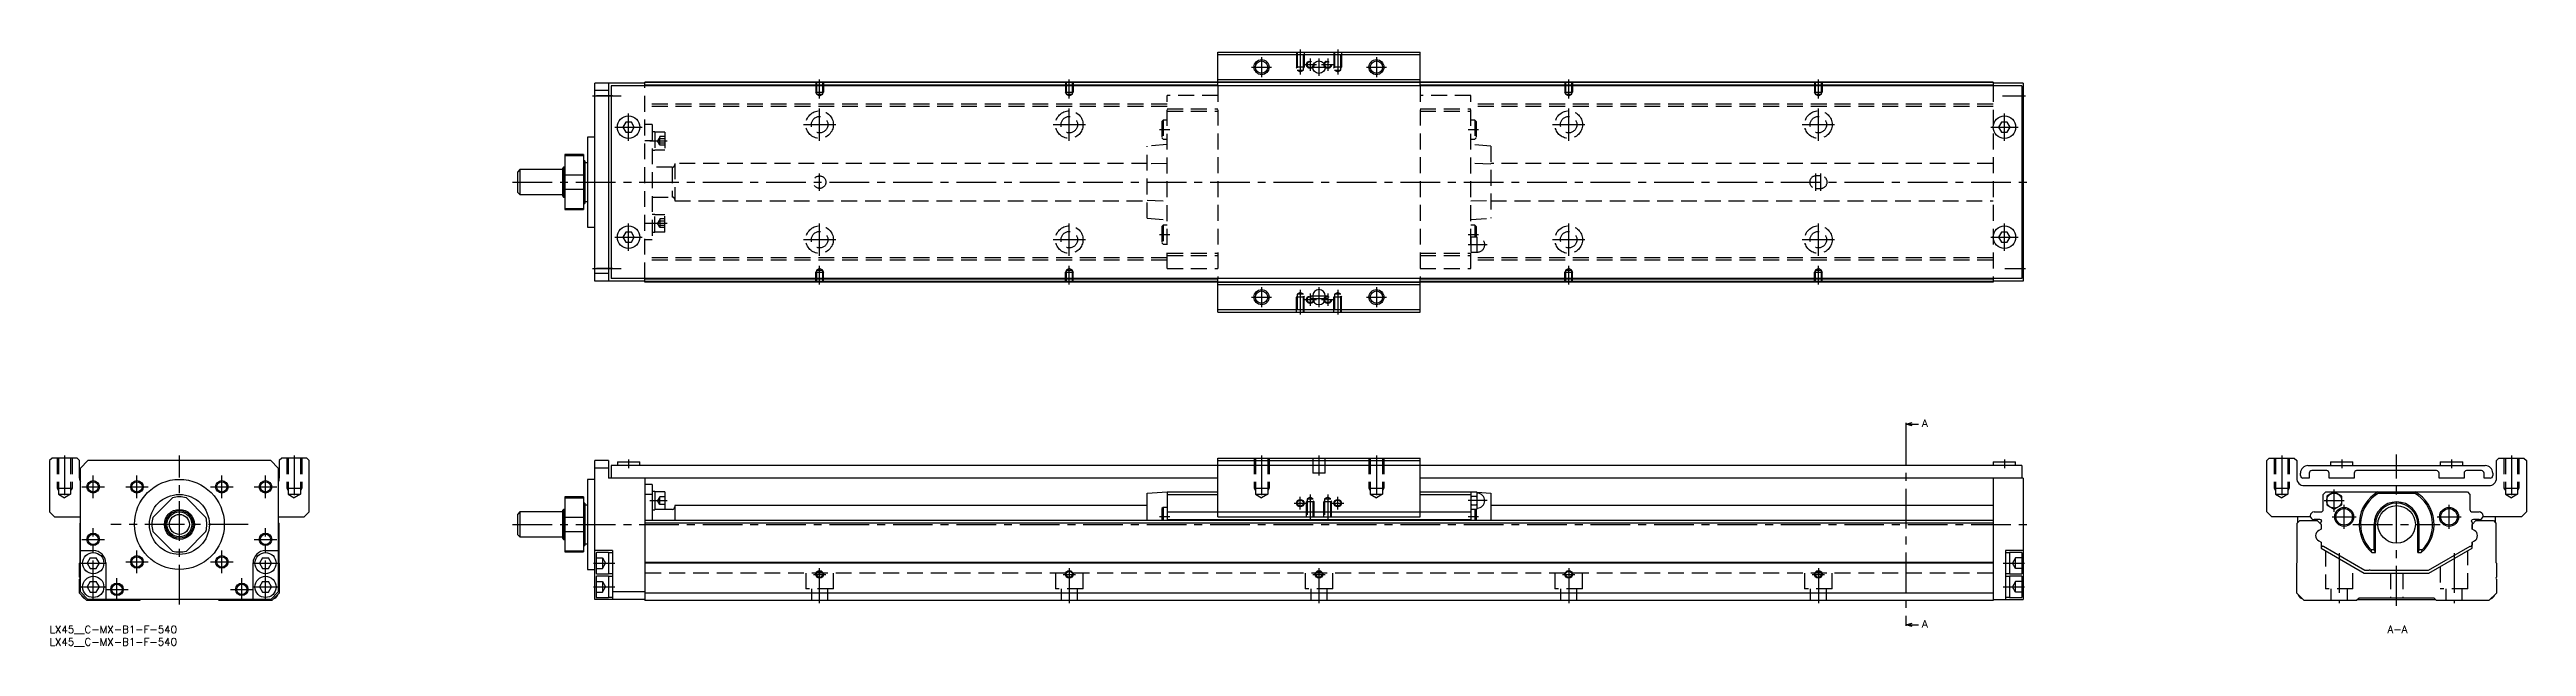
# Model space of a CAD drawing. Extents: x 0 to 992, y -8 to 230.
import ezdxf

# ---------------------------------------------------------------- set-up
doc = ezdxf.new("R2010")
doc.units = 0
doc.header["$LTSCALE"] = 0.5
doc.linetypes.add('CENTER', pattern=[50.8, 31.75, -6.35, 6.35, -6.35])
doc.linetypes.add('DASHED', pattern=[19.05, 12.7, -6.35])
for name, color, linetype in [('MSM_CENTER', 1, 'CENTER'), ('MSM_CONTINUOUS', 7, 'CONTINUOUS'), ('MSM_DASHED', 4, 'DASHED'), ('MSM_NARROW', 5, 'CONTINUOUS'), ('MSM_PART_NUMBER', 7, 'CONTINUOUS')]:
    doc.layers.add(name, color=color, linetype=linetype)
doc.styles.get("Standard").update_dxf_attribs({"font": 'txt.shx', "height": 3, "bigfont": 'bigfont.shx'})

# ---------------------------------------------------------------- blocks, each defined once
blk = doc.blocks.new('*U2')
at = {"layer": 'MSM_PART_NUMBER'}
blk.add_text('LX45__C-MX-B1-F-540', height=3, dxfattribs=at).set_placement((0, -3))
blk = doc.blocks.new('*U3')
at = {"layer": 'MSM_PART_NUMBER'}
blk.add_text('LX45__C-MX-B1-F-540', height=3, dxfattribs=at).set_placement((0, -8))

msp = doc.modelspace()

# ---------------------------------------------------------------- linework, layer by layer
at = {"layer": 'MSM_CENTER'}
for p, q in [((500.9, 230.38), (500.9, 220.47)), ((515.9, 230.38), (515.9, 220.47)), ((308.4, 210.87), (308.4, 218.38)), ((408.4, 210.87), (408.4, 218.38)), ((481.4, 223.38), (489.4, 223.38)), ((485.4, 227.38), (485.4, 219.38)), ((502.4, 224.38), (507.4, 224.38)), ((504.9, 226.88), (504.9, 221.88)), ((504.9, 223.38), (511.9, 223.38)), ((508.4, 226.88), (508.4, 219.88)), ((509.4, 224.38), (514.4, 224.38)), ((511.9, 226.88), (511.9, 221.88)), ((527.4, 223.38), (535.4, 223.38)), ((531.4, 227.38), (531.4, 219.38)), ((608.4, 210.87), (608.4, 218.38)), ((708.4, 210.87), (708.4, 218.38)), ((217.4, 211.88), (228.9, 211.88)), ((782.07, 211.88), (791.4, 211.88)), ((226.4, 199.38), (237.4, 199.38)), ((231.9, 193.88), (231.9, 204.88)), ((301.9, 200.38), (314.9, 200.38)), ((308.4, 193.88), (308.4, 206.88)), ((401.9, 200.38), (414.9, 200.38)), ((408.4, 193.88), (408.4, 206.88)), ((601.9, 200.38), (614.9, 200.38)), ((608.4, 193.88), (608.4, 206.88)), ((701.9, 200.38), (714.9, 200.38)), ((708.4, 193.88), (708.4, 206.88)), ((777.4, 199.38), (788.4, 199.38)), ((782.9, 193.88), (782.9, 204.88)), ((240.4, 193.83), (247.4, 193.83)), ((444.5, 198.38), (448.6, 198.38)), ((568.2, 198.38), (572.3, 198.38)), ((308.4, 173.88), (308.4, 180.88)), ((707.4, 173.88), (707.4, 180.88)), ((709.4, 173.88), (709.4, 180.88)), ((185.4, 177.38), (792.4, 177.38)), ((231.9, 149.88), (231.9, 160.88)), ((240.4, 160.92), (247.4, 160.92)), ((308.4, 147.88), (308.4, 160.88)), ((408.4, 147.88), (408.4, 160.88)), ((608.4, 147.88), (608.4, 160.88)), ((708.4, 147.88), (708.4, 160.88)), ((782.9, 149.88), (782.9, 160.88)), ((226.4, 155.38), (237.4, 155.38)), ((301.9, 154.38), (314.9, 154.38)), ((401.9, 154.38), (414.9, 154.38)), ((444.5, 156.38), (448.6, 156.38)), ((568.2, 156.38), (572.3, 156.38)), ((568.2, 152.38), (575.8, 152.38)), ((601.9, 154.38), (614.9, 154.38)), ((701.9, 154.38), (714.9, 154.38)), ((777.4, 155.38), (788.4, 155.38)), ((217.4, 142.88), (228.9, 142.88)), ((308.4, 136.38), (308.4, 143.89)), ((408.4, 136.38), (408.4, 143.89)), ((608.4, 136.38), (608.4, 143.89)), ((708.4, 136.38), (708.4, 143.89)), ((783.07, 142.88), (791.4, 142.88)), ((481.4, 131.38), (489.4, 131.38)), ((485.4, 135.38), (485.4, 127.38)), ((500.9, 134.29), (500.9, 124.38)), ((502.4, 130.38), (507.4, 130.38)), ((504.9, 132.88), (504.9, 127.88)), ((504.9, 131.88), (511.9, 131.88)), ((504.9, 130.88), (511.9, 130.88)), ((508.4, 135.38), (508.4, 127.38)), ((509.4, 130.38), (514.4, 130.38)), ((511.9, 132.88), (511.9, 127.88)), ((515.9, 134.29), (515.9, 124.38)), ((527.4, 131.38), (535.4, 131.38)), ((531.4, 135.38), (531.4, 127.38)), ((743.44, 80.12), (743.44, 0.88)), ((6, 68), (6, 50.25)), ((17.5, 51), (17.5, 60)), ((35, 51), (35, 60)), ((52, 8.5), (52, 68)), ((69, 51), (69, 60)), ((86.5, 51), (86.5, 60)), ((98, 68), (98, 50.25)), ((231.9, 66.5), (231.9, 63)), ((485.4, 68), (485.4, 50.18)), ((508.4, 68), (508.4, 60)), ((531.4, 68), (531.4, 50.18)), ((782.9, 66.5), (782.9, 63)), ((893.97, 68), (893.97, 50.18)), ((917.97, 66.5), (917.97, 63)), ((939.97, 8), (939.97, 68.5)), ((961.97, 66.5), (961.97, 63)), ((985.97, 68), (985.97, 50.18)), ((13, 55.5), (22, 55.5)), ((30.5, 55.5), (39.5, 55.5)), ((64.5, 55.5), (73.5, 55.5)), ((82, 55.5), (91, 55.5)), ((240.4, 50), (247.4, 50)), ((500.9, 46.5), (500.9, 51.5)), ((504.9, 52.41), (504.9, 42.5)), ((511.9, 52.41), (511.9, 42.5)), ((515.9, 46.5), (515.9, 51.5)), ((575.8, 50), (568.2, 50)), ((910.97, 50), (918.97, 50)), ((914.97, 45.54), (914.97, 54.46)), ((79.5, 40.5), (24.5, 40.5)), ((185.4, 40.5), (792.4, 40.5)), ((448.6, 43.5), (444.5, 43.5)), ((498.4, 49), (503.4, 49)), ((513.4, 49), (518.4, 49)), ((572.3, 43.5), (568.2, 43.5)), ((914.17, 43.5), (923.77, 43.5)), ((918.97, 38.7), (918.97, 48.3)), ((922.47, 40.5), (957.47, 40.5)), ((956.17, 43.5), (965.77, 43.5)), ((960.97, 38.7), (960.97, 48.3)), ((13, 34.5), (22, 34.5)), ((17.5, 10.25), (17.5, 39)), ((35, 21), (35, 30)), ((69, 21), (69, 30)), ((82, 34.5), (91, 34.5)), ((86.5, 10.25), (86.5, 39)), ((12.25, 25), (22.75, 25)), ((30.5, 25.5), (39.5, 25.5)), ((64.5, 25.5), (73.5, 25.5)), ((81.25, 25), (91.75, 25)), ((217.9, 25), (226.4, 25)), ((305.9, 20.5), (310.9, 20.5)), ((308.4, 9), (308.4, 23)), ((405.9, 20.5), (410.9, 20.5)), ((408.4, 23), (408.4, 9)), ((505.9, 20.5), (510.9, 20.5)), ((508.4, 23), (508.4, 9)), ((605.9, 20.5), (610.9, 20.5)), ((608.4, 23), (608.4, 9)), ((705.9, 20.5), (710.9, 20.5)), ((708.4, 23), (708.4, 9)), ((782.4, 25), (790.9, 25)), ((916.97, 28.97), (916.97, 9)), ((962.97, 28.97), (962.97, 9)), ((12.25, 15.5), (22.75, 15.5)), ((22.5, 14.5), (31.5, 14.5)), ((27, 10), (27, 19)), ((72.5, 14.5), (81.5, 14.5)), ((77, 10), (77, 19)), ((81.25, 15.5), (91.75, 15.5)), ((217.9, 15.5), (226.4, 15.5)), ((782.4, 15.5), (790.9, 15.5))]:
    msp.add_line(p, q, dxfattribs=at)
at = {"layer": 'MSM_CONTINUOUS'}
for p, q in [((467.9, 215.88), (467.9, 229.38)), ((467.9, 229.38), (548.9, 229.38)), ((467.9, 228.38), (548.9, 228.38)), ((548.9, 215.88), (548.9, 229.38)), ((467.9, 218.38), (548.9, 218.38)), ((238.4, 216.98), (218.4, 216.98)), ((218.4, 137.78), (218.4, 216.98)), ((223.9, 213.98), (218.4, 213.98)), ((223.9, 216.98), (223.9, 137.78)), ((789.9, 215.88), (224.9, 215.88)), ((224.9, 215.88), (224.9, 138.88)), ((778.4, 217.38), (238.4, 217.38)), ((238.4, 215.88), (238.4, 217.38)), ((467.9, 217.18), (238.4, 217.18)), ((467.9, 216.18), (238.4, 216.18)), ((467.9, 217.38), (548.9, 217.38)), ((778.4, 217.18), (548.9, 217.18)), ((778.4, 216.18), (548.9, 216.18)), ((778.4, 217.38), (778.4, 215.88)), ((790.4, 216.98), (778.4, 216.98)), ((789.9, 215.88), (789.9, 138.88)), ((790.4, 216.98), (790.4, 137.78)), ((230.74, 201.38), (229.59, 199.38)), ((229.59, 199.38), (230.74, 197.38)), ((233.05, 201.38), (230.74, 201.38)), ((234.2, 199.38), (233.05, 201.38)), ((233.05, 197.38), (234.2, 199.38)), ((781.74, 201.38), (780.59, 199.38)), ((780.59, 199.38), (781.74, 197.38)), ((784.05, 201.38), (781.74, 201.38)), ((785.2, 199.38), (784.05, 201.38)), ((784.05, 197.38), (785.2, 199.38)), ((215.4, 195.38), (215.4, 159.38)), ((218.4, 195.38), (215.4, 195.38)), ((230.74, 197.38), (233.05, 197.38)), ((781.74, 197.38), (784.05, 197.38)), ((188.4, 182.38), (187.4, 181.38)), ((187.4, 181.38), (187.4, 173.38)), ((188.4, 182.38), (188.4, 172.38)), ((205.4, 182.38), (188.4, 182.38)), ((205.9, 183.38), (205.4, 182.88)), ((205.4, 182.88), (205.4, 171.88)), ((205.9, 183.38), (205.9, 171.38)), ((206.4, 183.38), (205.9, 183.38)), ((213.9, 188.38), (206.4, 188.38)), ((206.4, 188.38), (206.4, 166.38)), ((206.4, 188.01), (213.9, 188.01)), ((213.9, 180.17), (206.4, 180.17)), ((213.9, 188.38), (213.9, 166.38)), ((214.4, 185.88), (213.9, 185.88)), ((214.4, 185.88), (214.4, 168.88)), ((215.4, 185.13), (214.4, 185.13)), ((187.4, 173.38), (188.4, 172.38)), ((188.4, 172.38), (205.4, 172.38)), ((205.4, 171.88), (205.9, 171.38)), ((205.9, 171.38), (206.4, 171.38)), ((206.4, 174.58), (213.9, 174.58)), ((213.9, 168.88), (214.4, 168.88)), ((214.4, 169.63), (215.4, 169.63)), ((213.9, 166.74), (206.4, 166.74)), ((206.4, 166.38), (213.9, 166.38)), ((215.4, 159.38), (218.4, 159.38)), ((230.74, 157.38), (229.59, 155.38)), ((229.59, 155.38), (230.74, 153.38)), ((233.05, 157.38), (230.74, 157.38)), ((230.74, 153.38), (233.05, 153.38)), ((234.2, 155.38), (233.05, 157.38)), ((233.05, 153.38), (234.2, 155.38)), ((781.74, 157.38), (780.59, 155.38)), ((780.59, 155.38), (781.74, 153.38)), ((784.05, 157.38), (781.74, 157.38)), ((781.74, 153.38), (784.05, 153.38)), ((785.2, 155.38), (784.05, 157.38)), ((784.05, 153.38), (785.2, 155.38)), ((223.9, 140.78), (218.4, 140.78)), ((238.4, 137.78), (218.4, 137.78)), ((789.9, 138.88), (224.9, 138.88)), ((238.4, 137.38), (238.4, 138.88)), ((467.9, 138.58), (238.4, 138.58)), ((467.9, 137.58), (238.4, 137.58)), ((778.4, 137.38), (238.4, 137.38)), ((467.9, 125.38), (467.9, 138.88)), ((467.9, 137.38), (548.9, 137.38)), ((467.9, 136.38), (548.9, 136.38)), ((505.9, 131.88), (505.9, 130.88)), ((510.9, 130.88), (510.9, 131.88)), ((548.9, 125.38), (548.9, 138.88)), ((778.4, 138.58), (548.9, 138.58)), ((778.4, 137.58), (548.9, 137.58)), ((778.4, 138.88), (778.4, 137.38)), ((790.4, 137.78), (778.4, 137.78)), ((467.9, 126.38), (548.9, 126.38)), ((467.9, 125.38), (548.9, 125.38)), ((743.44, 80.62), (745.94, 81.29)), ((743.44, 81.12), (743.44, 80.12)), ((743.44, 80.62), (748.44, 80.62)), ((745.94, 79.95), (743.44, 80.62)), ((1, 67), (0, 66)), ((0, 66), (0, 45.5)), ((11, 67), (1, 67)), ((12, 66), (11, 67)), ((12, 59), (12, 66)), ((15.4, 66), (12.4, 63)), ((12.4, 13.5), (12.4, 63)), ((88.6, 66), (15.4, 66)), ((91.6, 63), (88.6, 66)), ((91.6, 63), (91.6, 13.5)), ((93, 67), (92, 66)), ((92, 66), (92, 59)), ((103, 67), (93, 67)), ((104, 66), (103, 67)), ((104, 45.5), (104, 66)), ((223.9, 66), (218.4, 66)), ((218.4, 10.5), (218.4, 66)), ((223.9, 63), (218.4, 63)), ((223.9, 66), (223.9, 59)), ((224.9, 64), (224.9, 59)), ((789.9, 64), (224.9, 64)), ((227.4, 65.5), (227.4, 64)), ((227.4, 65.5), (236.4, 65.5)), ((236.4, 64), (236.4, 65.5)), ((467.9, 67), (548.9, 67)), ((467.9, 43.5), (467.9, 67)), ((467.9, 66), (548.9, 66)), ((548.9, 43.5), (548.9, 67)), ((778.4, 65.5), (778.4, 64)), ((778.4, 65.5), (787.4, 65.5)), ((787.4, 64), (787.4, 65.5)), ((789.9, 64), (789.9, 59)), ((887.97, 66), (888.97, 67)), ((887.97, 45.5), (887.97, 66)), ((888.97, 67), (898.97, 67)), ((898.97, 67), (899.97, 66)), ((899.97, 66), (899.97, 59)), ((901.47, 60), (901.47, 61)), ((904.47, 64), (975.47, 64)), ((904.97, 61), (904.97, 59)), ((911.97, 62), (905.97, 62)), ((912.97, 59), (912.97, 61)), ((913.47, 65.5), (922.47, 65.5)), ((913.47, 65.5), (913.47, 64)), ((922.47, 64), (922.47, 65.5)), ((922.97, 61), (922.97, 59)), ((955.97, 62), (923.97, 62)), ((956.97, 59), (956.97, 61)), ((957.47, 65.5), (966.47, 65.5)), ((957.47, 65.5), (957.47, 64)), ((966.47, 64), (966.47, 65.5)), ((966.97, 61), (966.97, 59)), ((973.97, 62), (967.97, 62)), ((974.97, 59), (974.97, 61)), ((978.47, 61), (978.47, 60)), ((979.97, 66), (980.97, 67)), ((979.97, 59), (979.97, 66)), ((980.97, 67), (990.97, 67)), ((990.97, 67), (991.97, 66)), ((991.97, 66), (991.97, 45.5)), ((41.36, 43.3), (49.2, 51.14)), ((54.8, 51.14), (62.64, 43.3)), ((213.9, 51.5), (206.4, 51.5)), ((206.4, 51.5), (206.4, 29.5)), ((206.4, 51.14), (213.9, 51.14)), ((213.9, 51.5), (213.9, 29.5)), ((218.4, 58.5), (215.4, 58.5)), ((215.4, 58.5), (215.4, 22.5)), ((467.9, 59), (223.9, 59)), ((238.4, 59), (238.4, 10)), ((241.4, 56.5), (238.4, 56.5)), ((241.4, 52.5), (238.4, 52.5)), ((241.4, 56.5), (241.4, 42)), ((242.4, 53.65), (241.4, 53.65)), ((242.4, 53.65), (242.4, 46.35)), ((246.4, 53.5), (242.4, 53.5)), ((246.4, 53.5), (246.4, 46.5)), ((439.6, 53), (447.6, 53.5)), ((439.6, 42), (439.6, 53)), ((447.6, 53.5), (467.9, 53.5)), ((447.6, 53.5), (447.6, 42)), ((447.6, 52.5), (467.9, 52.5)), ((790.4, 59), (548.9, 59)), ((548.9, 53.5), (569.2, 53.5)), ((548.9, 52.5), (569.2, 52.5)), ((569.2, 53.5), (569.77, 53.46)), ((569.2, 53.5), (569.2, 42)), ((569.32, 53.46), (569.2, 53)), ((569.2, 52.41), (569.2, 52.6)), ((569.32, 53.46), (571.67, 53.46)), ((569.32, 51.73), (571.67, 51.73)), ((571.8, 53), (571.67, 53.46)), ((571.7, 53.34), (577.2, 53)), ((571.8, 47), (571.8, 53)), ((577.2, 53), (577.2, 42)), ((778.4, 59), (778.4, 10)), ((790.4, 59), (790.4, 10.5)), ((904.97, 59), (902.47, 59)), ((902.97, 56), (976.97, 56)), ((910.62, 52.5), (911.62, 53.5)), ((910.62, 46.5), (910.62, 52.5)), ((911.62, 53.5), (968.32, 53.5)), ((914.97, 53.46), (911.97, 51.73)), ((911.97, 51.73), (911.97, 48.27)), ((922.97, 59), (912.97, 59)), ((917.97, 51.73), (914.97, 53.46)), ((917.97, 48.27), (917.97, 51.73)), ((932.49, 53.5), (932.74, 53)), ((932.74, 53), (947.21, 53)), ((947.21, 53), (947.46, 53.5)), ((966.97, 59), (956.97, 59)), ((968.32, 53.5), (969.32, 52.5)), ((969.32, 52.5), (969.32, 46.5)), ((977.47, 59), (974.97, 59)), ((0, 45.5), (2, 43.5)), ((2, 43.5), (12.4, 43.5)), ((12.2, 41), (12.4, 41.2)), ((12.2, 25.2), (12.2, 41)), ((91.6, 43.5), (102, 43.5)), ((91.6, 41.2), (91.8, 41)), ((91.8, 41), (91.8, 25.2)), ((102, 43.5), (104, 45.5)), ((188.4, 45.5), (187.4, 44.5)), ((187.4, 44.5), (187.4, 36.5)), ((205.4, 45.5), (188.4, 45.5)), ((188.4, 45.5), (188.4, 35.5)), ((205.9, 46.5), (205.4, 46)), ((205.4, 46), (205.4, 35)), ((206.4, 46.5), (205.9, 46.5)), ((205.9, 46.5), (205.9, 34.5)), ((213.9, 43.3), (206.4, 43.3)), ((214.4, 49), (213.9, 49)), ((214.4, 49), (214.4, 32)), ((215.4, 48.25), (214.4, 48.25)), ((778.4, 42), (238.4, 42)), ((778.4, 41), (238.4, 41)), ((241.4, 46.35), (242.4, 46.35)), ((249.4, 46.5), (242.4, 46.5)), ((250.4, 48), (250.4, 42)), ((439.6, 48), (250.4, 48)), ((446, 47.3), (445.5, 46.8)), ((445.5, 46.8), (445.5, 42)), ((447.6, 47.3), (446, 47.3)), ((446, 47.3), (446, 42)), ((447.6, 45.5), (569.2, 45.5)), ((447.6, 42.4), (569.2, 42.4)), ((467.9, 43.5), (548.9, 43.5)), ((569.2, 47), (569.32, 46.54)), ((569.32, 48.27), (571.67, 48.27)), ((569.32, 46.54), (571.67, 46.54)), ((570.8, 46.54), (570.8, 42)), ((571.3, 46.54), (571.3, 42)), ((571.67, 46.54), (571.8, 47)), ((778.4, 48), (577.2, 48)), ((889.97, 43.5), (887.97, 45.5)), ((905.44, 43.5), (889.97, 43.5)), ((900.17, 41), (901.17, 42)), ((900.17, 25.2), (900.17, 41)), ((900.37, 41.2), (900.37, 43.5)), ((901.17, 42), (908.22, 42)), ((906.92, 45.5), (909.62, 45.5)), ((909.22, 42.4), (906.92, 42.4)), ((908.22, 42), (909.72, 40.5)), ((909.67, 40.55), (909.67, 41.2)), ((909.72, 40.5), (909.72, 38.61)), ((911.97, 48.27), (914.97, 46.54)), ((914.97, 46.54), (917.97, 48.27)), ((930.97, 30.44), (930.97, 40.5)), ((931.47, 29.22), (931.47, 40.5)), ((948.47, 29.22), (948.47, 40.5)), ((948.97, 30.44), (948.97, 40.5)), ((970.22, 40.5), (971.72, 42)), ((970.27, 40.55), (970.22, 40.5)), ((970.22, 40.5), (970.22, 38.61)), ((970.22, 38.61), (970.22, 40.5)), ((970.27, 41.2), (970.27, 40.55)), ((970.32, 45.5), (973.02, 45.5)), ((973.02, 42.4), (970.72, 42.4)), ((971.72, 42), (978.77, 42)), ((989.97, 43.5), (974.51, 43.5)), ((978.77, 42), (979.77, 41)), ((979.57, 41.2), (979.57, 43.5)), ((979.77, 41), (979.77, 25.2)), ((991.97, 45.5), (989.97, 43.5)), ((12.4, 30), (17.5, 30)), ((49.2, 29.86), (41.36, 37.7)), ((62.64, 37.7), (54.8, 29.86)), ((86.5, 30), (91.6, 30)), ((187.4, 36.5), (188.4, 35.5)), ((188.4, 35.5), (205.4, 35.5)), ((205.4, 35), (205.9, 34.5)), ((205.9, 34.5), (206.4, 34.5)), ((206.4, 37.7), (213.9, 37.7)), ((213.9, 29.86), (206.4, 29.86)), ((213.9, 32), (214.4, 32)), ((214.4, 32.75), (215.4, 32.75)), ((225.4, 30), (218.4, 30)), ((225.4, 30), (225.4, 10.5)), ((783.4, 30), (783.4, 10.5)), ((790.4, 30), (783.4, 30)), ((909.72, 38.61), (908.83, 38.1)), ((908.83, 33.9), (909.72, 33.39)), ((909.72, 33.39), (909.72, 31)), ((909.72, 31), (927.04, 21)), ((910.67, 31.61), (910.47, 31.61)), ((927.31, 22), (910.67, 31.61)), ((929.61, 30.44), (930.97, 30.44)), ((931.47, 29.22), (930.97, 30.44)), ((948.97, 30.44), (948.47, 29.22)), ((948.97, 30.44), (950.34, 30.44)), ((969.27, 31.61), (952.64, 22)), ((952.9, 21), (970.22, 31)), ((969.47, 31.61), (969.27, 31.61)), ((971.12, 38.1), (970.22, 38.61)), ((970.22, 33.39), (971.12, 33.9)), ((970.22, 33.39), (970.22, 32.13)), ((970.22, 31), (970.22, 33.39)), ((12, 25), (12.2, 25.2)), ((12, 19.4), (12, 25)), ((16.27, 27.12), (15.05, 25)), ((15.05, 25), (16.27, 22.88)), ((16.27, 27.12), (18.73, 27.12)), ((16.27, 22.88), (18.73, 22.88)), ((19.95, 25), (18.73, 27.12)), ((18.73, 22.88), (19.95, 25)), ((22.5, 25), (22.5, 10.5)), ((81.5, 10.5), (81.5, 25)), ((85.27, 27.12), (84.05, 25)), ((84.05, 25), (85.27, 22.88)), ((85.27, 27.12), (87.73, 27.12)), ((85.27, 22.88), (87.73, 22.88)), ((88.95, 25), (87.73, 27.12)), ((87.73, 22.88), (88.95, 25)), ((91.8, 25.2), (92, 25)), ((92, 25), (92, 13)), ((206.4, 29.5), (213.9, 29.5)), ((215.4, 22.5), (218.4, 22.5)), ((218.9, 29), (218.9, 21)), ((223.9, 29.25), (219.15, 29.25)), ((219.15, 20.75), (223.9, 20.75)), ((223.9, 29.25), (223.9, 20.75)), ((225.4, 29.15), (223.9, 29.15)), ((223.9, 20.85), (225.4, 20.85)), ((778.4, 25.2), (238.4, 25.2)), ((778.4, 25), (238.4, 25)), ((784.9, 29.15), (783.4, 29.15)), ((783.4, 20.85), (784.9, 20.85)), ((789.9, 29.25), (784.9, 29.25)), ((784.9, 29.25), (784.9, 20.75)), ((784.9, 20.75), (789.9, 20.75)), ((789.9, 29.25), (789.9, 20.75)), ((899.97, 25), (900.17, 25.2)), ((899.97, 13), (899.97, 25)), ((927.04, 21), (952.9, 21)), ((928.82, 22), (927.31, 22)), ((952.64, 22), (929.62, 22)), ((930.09, 29.22), (931.47, 29.22)), ((948.47, 29.22), (949.86, 29.22)), ((979.77, 25.2), (979.97, 25)), ((979.97, 25), (979.97, 19.4)), ((12, 13), (12, 18.6)), ((15, 10), (12, 13)), ((15.4, 10.5), (12.4, 13.5)), ((36, 10), (15, 10)), ((16.27, 17.62), (15.05, 15.5)), ((15.05, 15.5), (16.27, 13.38)), ((88.6, 10.5), (15.4, 10.5)), ((16.27, 17.62), (18.73, 17.62)), ((16.27, 13.38), (18.73, 13.38)), ((19.95, 15.5), (18.73, 17.62)), ((18.73, 13.38), (19.95, 15.5)), ((36.5, 10.5), (36, 10)), ((68, 10), (67.5, 10.5)), ((89, 10), (68, 10)), ((85.27, 17.62), (84.05, 15.5)), ((84.05, 15.5), (85.27, 13.38)), ((85.27, 17.62), (87.73, 17.62)), ((85.27, 13.38), (87.73, 13.38)), ((88.95, 15.5), (87.73, 17.62)), ((87.73, 13.38), (88.95, 15.5)), ((91.6, 13.5), (88.6, 10.5)), ((92, 13), (89, 10)), ((238.4, 10.5), (218.4, 10.5)), ((218.9, 19.5), (218.9, 11.5)), ((223.9, 19.75), (219.15, 19.75)), ((219.15, 11.25), (223.9, 11.25)), ((223.9, 19.75), (223.9, 11.25)), ((225.4, 19.65), (223.9, 19.65)), ((223.9, 11.35), (225.4, 11.35)), ((238.4, 13.5), (225.4, 13.5)), ((778.4, 13), (238.4, 13)), ((778.4, 10), (238.4, 10)), ((778.4, 10.5), (790.4, 10.5)), ((784.9, 19.65), (783.4, 19.65)), ((783.4, 11.35), (784.9, 11.35)), ((789.9, 19.75), (784.9, 19.75)), ((784.9, 19.75), (784.9, 11.25)), ((784.9, 11.25), (789.9, 11.25)), ((789.9, 19.75), (789.9, 11.25)), ((902.97, 10), (899.97, 13)), ((923.97, 10), (902.97, 10)), ((924.97, 11), (923.97, 10)), ((924.47, 10.5), (955.47, 10.5)), ((954.97, 11), (924.97, 11)), ((955.97, 10), (954.97, 11)), ((976.97, 10), (955.97, 10)), ((979.97, 13), (976.97, 10)), ((979.97, 18.6), (979.97, 13)), ((743.44, 0.38), (745.94, 1.05)), ((743.44, 0.88), (743.44, -0.12)), ((743.44, 0.38), (748.44, 0.38)), ((745.94, -0.29), (743.44, 0.38))]:
    msp.add_line(p, q, dxfattribs=at)
for centre, radius in [((485.4, 223.38), 2.46), ((508.4, 223.38), 2.5), ((531.4, 223.38), 2.46), ((231.9, 199.38), 4.5), ((782.9, 199.38), 4.5), ((231.9, 155.38), 4.5), ((782.9, 155.38), 4.5), ((485.4, 131.38), 2.46), ((531.4, 131.38), 2.46), ((17.5, 55.5), 2.07), ((35, 55.5), 2.07), ((52, 40.5), 18), ((52, 40.5), 12), ((69, 55.5), 2.07), ((86.5, 55.5), 2.07), ((500.9, 49), 1.23), ((515.9, 49), 1.23), ((914.97, 50), 3), ((52, 40.5), 6), ((52, 40.5), 5.5), ((52, 40.5), 5), ((52, 40.5), 4), ((918.97, 43.5), 3.8), ((918.97, 43.5), 3.3), ((939.97, 40.5), 7.5), ((960.97, 43.5), 3.8), ((960.97, 43.5), 3.3), ((17.5, 34.5), 2.07), ((86.5, 34.5), 2.07), ((17.5, 25), 4.25), ((35, 25.5), 2.07), ((69, 25.5), 2.07), ((86.5, 25), 4.25), ((308.4, 20.5), 1.23), ((408.4, 20.5), 1.23), ((508.4, 20.5), 1.23), ((608.4, 20.5), 1.23), ((708.4, 20.5), 1.23), ((17.5, 15.5), 4.25), ((27, 14.5), 2.07), ((77, 14.5), 2.07), ((86.5, 15.5), 4.25)]:
    msp.add_circle(centre, radius, dxfattribs=at)
for centre, radius, start, end in [((508.4, 131.88), 2.5, 0, 180), ((508.4, 130.88), 2.5, 180, 0), ((904.47, 61), 3, 90, 180), ((902.47, 60), 1, 180, 270), ((905.97, 61), 1, 90, 180), ((911.97, 61), 1, 0, 90), ((923.97, 61), 1, 90, 180), ((955.97, 61), 1, 0, 90), ((967.97, 61), 1, 90, 180), ((973.97, 61), 1, 0, 90), ((975.47, 61), 3, 0, 90), ((977.47, 60), 1, 270, 0), ((15, 59), 3, 180, 209.92525), ((52, 40.5), 11, 75.27264, 104.72736), ((89, 59), 3, 330.07238, 0), ((572.23, 52.6), 3.04, 163.45204, 196.54796), ((581.32, 50), 12.12, 171.78679, 188.21321), ((568.72, 52.6), 3.08, 343.65711, 16.34289), ((559.67, 50), 12.12, 351.78679, 8.21321), ((571.8, 50), 3, 270, 90), ((902.97, 59), 3, 180, 270), ((939.97, 40.5), 15, 119.92643, 228.76392), ((939.97, 40.5), 14.44, 120.05097, 224.15139), ((939.97, 40.5), 14.44, 315.84861, 59.94903), ((939.97, 40.5), 15, 311.23608, 60.07357), ((976.97, 59), 3, 270, 0), ((52, 40.5), 11, 165.27264, 194.72736), ((52, 40.5), 11, 345.27264, 14.72736), ((249.4, 47.5), 1, 270, 0), ((572.27, 47.4), 3.08, 163.65711, 196.34289), ((568.72, 47.4), 3.08, 343.65711, 16.34289), ((906.92, 43.95), 1.55, 90, 270), ((909.22, 41.4), 1, 30.09191, 90), ((909.62, 46.5), 1, 270, 0), ((910.47, 41.2), 0.8, 118.74892, 180), ((939.97, 40.5), 9, 0, 180), ((939.97, 40.5), 8.5, 0, 180), ((970.32, 46.5), 1, 180, 270), ((970.72, 41.4), 1, 90, 149.90809), ((969.47, 41.2), 0.8, 0, 61.25108), ((973.02, 43.95), 1.55, 270, 90), ((17.5, 25), 5, 0, 90), ((52, 40.5), 11, 255.27264, 284.72736), ((86.5, 25), 5, 90, 180), ((910.13, 35.85), 2.6, 120.00003, 176.58933), ((910.13, 36.15), 2.6, 183.41067, 239.99996), ((910.47, 32.41), 0.8, 200.36413, 270), ((942.2, 34.62), 13.26, 198.36858, 204.03004), ((937.68, 34.65), 13.33, 335.98509, 341.61629), ((969.47, 32.41), 0.8, 270, 339.62763), ((969.82, 35.85), 2.6, 3.41067, 59.99996), ((969.82, 36.15), 2.6, 300.00004, 356.58933), ((219.15, 29), 0.25, 90, 180), ((219.15, 21), 0.25, 180, 270), ((929.22, 21.7), 0.5, 36.8699, 143.1301), ((11.7, 19), 0.5, 306.8699, 53.1301), ((15.4, 13.5), 3, 201.81505, 248.18495), ((88.6, 13.5), 3, 291.81368, 338.18632), ((219.15, 19.5), 0.25, 90, 180), ((219.15, 11.5), 0.25, 180, 270), ((903.37, 13.5), 3, 201.81368, 248.18632), ((976.57, 13.5), 3, 291.81505, 338.18495), ((980.27, 19), 0.5, 126.8699, 233.1301)]:
    msp.add_arc(centre, radius, start, end, dxfattribs=at)
at = {"layer": 'MSM_DASHED'}
for p, q in [((499.4, 229.38), (499.4, 223.38)), ((499.67, 229.38), (499.67, 222.18)), ((502.13, 222.18), (502.13, 229.38)), ((502.4, 229.38), (502.4, 223.38)), ((514.4, 229.38), (514.4, 223.38)), ((514.67, 229.38), (514.67, 222.18)), ((517.13, 222.18), (517.13, 229.38)), ((517.4, 229.38), (517.4, 223.38)), ((502.4, 223.38), (499.4, 223.38)), ((499.67, 222.91), (499.4, 223.38)), ((499.67, 222.18), (502.13, 222.18)), ((499.67, 222.18), (500.9, 221.47)), ((500.9, 221.47), (502.13, 222.18)), ((502.13, 222.91), (502.4, 223.38)), ((517.4, 223.38), (514.4, 223.38)), ((514.67, 222.91), (514.4, 223.38)), ((514.67, 222.18), (517.13, 222.18)), ((514.67, 222.18), (515.9, 221.47)), ((515.9, 221.47), (517.13, 222.18)), ((517.13, 222.91), (517.4, 223.38)), ((225.4, 211.88), (218.4, 211.88)), ((238.4, 138.88), (238.4, 215.88)), ((447.6, 208.52), (238.4, 208.52)), ((306.9, 217.38), (306.9, 213.38)), ((306.9, 213.38), (309.9, 213.38)), ((307.17, 212.91), (306.9, 213.38)), ((307.17, 217.38), (307.17, 212.58)), ((307.17, 212.58), (308.4, 211.87)), ((307.17, 212.58), (309.63, 212.58)), ((308.4, 211.87), (309.63, 212.58)), ((309.63, 212.58), (309.63, 217.38)), ((309.63, 212.91), (309.9, 213.38)), ((309.9, 217.38), (309.9, 213.38)), ((406.9, 217.38), (406.9, 213.38)), ((406.9, 213.38), (409.9, 213.38)), ((407.17, 212.91), (406.9, 213.38)), ((407.17, 217.38), (407.17, 212.58)), ((407.17, 212.58), (409.63, 212.58)), ((407.17, 212.58), (408.4, 211.87)), ((408.4, 211.87), (409.63, 212.58)), ((409.63, 212.58), (409.63, 217.38)), ((409.63, 212.91), (409.9, 213.38)), ((409.9, 217.38), (409.9, 213.38)), ((467.9, 211.98), (447.6, 211.98)), ((447.6, 142.78), (447.6, 211.98)), ((467.9, 215.88), (467.9, 138.88)), ((548.9, 215.88), (548.9, 138.88)), ((569.2, 211.98), (548.9, 211.98)), ((569.2, 142.78), (569.2, 211.98)), ((778.4, 208.52), (569.2, 208.52)), ((606.9, 217.38), (606.9, 213.38)), ((606.9, 213.38), (609.9, 213.38)), ((607.17, 212.91), (606.9, 213.38)), ((607.17, 217.38), (607.17, 212.58)), ((607.17, 212.58), (609.63, 212.58)), ((607.17, 212.58), (608.4, 211.87)), ((608.4, 211.87), (609.63, 212.58)), ((609.63, 212.58), (609.63, 217.38)), ((609.63, 212.91), (609.9, 213.38)), ((609.9, 217.38), (609.9, 213.38)), ((706.9, 217.38), (706.9, 213.38)), ((706.9, 213.38), (709.9, 213.38)), ((707.17, 212.91), (706.9, 213.38)), ((707.17, 217.38), (707.17, 212.58)), ((707.17, 212.58), (709.63, 212.58)), ((707.17, 212.58), (708.4, 211.87)), ((708.4, 211.87), (709.63, 212.58)), ((709.63, 212.58), (709.63, 217.38)), ((709.63, 212.91), (709.9, 213.38)), ((709.9, 217.38), (709.9, 213.38)), ((778.4, 215.88), (778.4, 138.88)), ((447.6, 207.63), (238.4, 207.63)), ((241.4, 200.38), (238.4, 200.38)), ((241.4, 200.38), (241.4, 154.38)), ((446, 202.18), (445.5, 201.68)), ((445.5, 201.68), (445.5, 195.08)), ((446, 202.18), (446, 194.58)), ((447.6, 202.18), (446, 202.18)), ((447.6, 206.73), (467.9, 206.73)), ((447.6, 205.73), (467.9, 205.73)), ((548.9, 206.73), (569.2, 206.73)), ((548.9, 205.73), (569.2, 205.73)), ((778.4, 207.63), (569.2, 207.63)), ((570.8, 202.18), (569.2, 202.18)), ((571.3, 201.68), (570.8, 202.18)), ((570.8, 202.18), (570.8, 194.58)), ((571.3, 201.68), (571.3, 195.08)), ((241.4, 193.9), (238.4, 193.9)), ((242.4, 197.48), (241.4, 197.48)), ((241.4, 190.18), (242.4, 190.18)), ((242.4, 197.48), (242.4, 190.18)), ((246.4, 197.33), (242.4, 197.33)), ((242.4, 190.33), (246.4, 190.33)), ((244.4, 195.33), (243.53, 193.83)), ((244.4, 192.33), (243.53, 193.83)), ((244.4, 192.1), (244.4, 195.56)), ((246.4, 195.56), (244.4, 195.56)), ((246.4, 194.7), (244.4, 194.7)), ((246.4, 192.96), (244.4, 192.96)), ((246.4, 192.1), (244.4, 192.1)), ((246.4, 197.33), (246.4, 190.33)), ((447.6, 192.38), (439.6, 191.82)), ((439.6, 162.93), (439.6, 191.82)), ((445.5, 195.08), (446, 194.58)), ((446, 194.58), (447.6, 194.58)), ((569.2, 194.58), (570.8, 194.58)), ((577.2, 191.82), (569.2, 192.38)), ((570.8, 194.58), (571.3, 195.08)), ((577.2, 191.82), (577.2, 162.93)), ((249.4, 183.38), (241.4, 183.38)), ((249.4, 183.38), (249.4, 171.38)), ((250.4, 184.88), (250.4, 169.88)), ((439.6, 184.88), (250.4, 184.88)), ((447.6, 184.86), (439.6, 184.61)), ((577.2, 184.61), (569.2, 184.86)), ((778.4, 184.88), (577.2, 184.88)), ((709.4, 179.88), (707.4, 179.88)), ((241.4, 171.38), (249.4, 171.38)), ((250.4, 169.88), (439.6, 169.88)), ((439.6, 170.14), (447.6, 169.89)), ((569.2, 169.89), (577.2, 170.14)), ((577.2, 169.88), (778.4, 169.88)), ((707.4, 174.88), (709.4, 174.88)), ((241.4, 160.85), (238.4, 160.85)), ((241.4, 164.57), (242.4, 164.57)), ((242.4, 157.27), (242.4, 164.57)), ((242.4, 164.42), (246.4, 164.42)), ((244.4, 162.42), (243.53, 160.92)), ((244.4, 159.42), (243.53, 160.92)), ((244.4, 162.65), (244.4, 159.19)), ((246.4, 162.65), (244.4, 162.65)), ((246.4, 161.79), (244.4, 161.79)), ((246.4, 160.05), (244.4, 160.05)), ((246.4, 159.19), (244.4, 159.19)), ((246.4, 157.42), (246.4, 164.42)), ((439.6, 162.93), (447.6, 162.38)), ((446, 160.18), (445.5, 159.68)), ((445.5, 159.68), (445.5, 153.08)), ((447.6, 160.18), (446, 160.18)), ((446, 160.18), (446, 152.58)), ((569.2, 162.38), (577.2, 162.93)), ((570.8, 160.18), (569.2, 160.18)), ((571.3, 159.68), (570.8, 160.18)), ((570.8, 160.18), (570.8, 155.38)), ((571.3, 159.68), (571.3, 155.38)), ((238.4, 154.38), (241.4, 154.38)), ((242.4, 157.27), (241.4, 157.27)), ((246.4, 157.42), (242.4, 157.42)), ((445.5, 153.08), (446, 152.58)), ((446, 152.58), (447.6, 152.58)), ((447.6, 149.03), (467.9, 149.03)), ((548.9, 149.03), (569.2, 149.03)), ((571.8, 155.38), (569.2, 155.38)), ((569.2, 149.38), (571.8, 149.38)), ((569.32, 152.38), (571.67, 152.38)), ((571.8, 149.38), (571.8, 155.38)), ((225.4, 142.88), (218.4, 142.88)), ((447.6, 147.13), (238.4, 147.13)), ((447.6, 146.23), (238.4, 146.23)), ((307.17, 141.84), (306.9, 141.38)), ((306.9, 137.38), (306.9, 141.38)), ((306.9, 141.38), (309.9, 141.38)), ((308.4, 142.89), (307.17, 142.18)), ((307.17, 142.18), (307.17, 137.38)), ((307.17, 142.18), (309.63, 142.18)), ((309.63, 142.18), (308.4, 142.89)), ((309.63, 137.38), (309.63, 142.18)), ((309.63, 141.84), (309.9, 141.38)), ((309.9, 137.38), (309.9, 141.38)), ((407.17, 141.84), (406.9, 141.38)), ((406.9, 141.38), (409.9, 141.38)), ((406.9, 137.38), (406.9, 141.38)), ((408.4, 142.89), (407.17, 142.18)), ((407.17, 142.18), (409.63, 142.18)), ((407.17, 142.18), (407.17, 137.38)), ((409.63, 142.18), (408.4, 142.89)), ((409.63, 137.38), (409.63, 142.18)), ((409.63, 141.84), (409.9, 141.38)), ((409.9, 137.38), (409.9, 141.38)), ((447.6, 148.03), (467.9, 148.03)), ((447.6, 142.78), (467.9, 142.78)), ((548.9, 148.03), (569.2, 148.03)), ((548.9, 142.78), (569.2, 142.78)), ((778.4, 147.13), (569.2, 147.13)), ((778.4, 146.23), (569.2, 146.23)), ((607.17, 141.84), (606.9, 141.38)), ((606.9, 141.38), (609.9, 141.38)), ((606.9, 137.38), (606.9, 141.38)), ((608.4, 142.89), (607.17, 142.18)), ((607.17, 142.18), (609.63, 142.18)), ((607.17, 142.18), (607.17, 137.38)), ((609.63, 142.18), (608.4, 142.89)), ((609.63, 137.38), (609.63, 142.18)), ((609.63, 141.84), (609.9, 141.38)), ((609.9, 137.38), (609.9, 141.38)), ((707.17, 141.84), (706.9, 141.38)), ((706.9, 141.38), (709.9, 141.38)), ((706.9, 137.38), (706.9, 141.38)), ((708.4, 142.89), (707.17, 142.18)), ((707.17, 142.18), (709.63, 142.18)), ((707.17, 142.18), (707.17, 137.38)), ((709.63, 142.18), (708.4, 142.89)), ((709.63, 137.38), (709.63, 142.18)), ((709.63, 141.84), (709.9, 141.38)), ((709.9, 137.38), (709.9, 141.38)), ((499.67, 131.84), (499.4, 131.38)), ((502.4, 131.38), (499.4, 131.38)), ((499.4, 125.38), (499.4, 131.38)), ((500.9, 133.29), (499.67, 132.58)), ((502.13, 132.58), (499.67, 132.58)), ((499.67, 132.58), (499.67, 125.38)), ((502.13, 132.58), (500.9, 133.29)), ((502.13, 125.38), (502.13, 132.58)), ((502.13, 131.84), (502.4, 131.38)), ((502.4, 125.38), (502.4, 131.38)), ((514.67, 131.84), (514.4, 131.38)), ((517.4, 131.38), (514.4, 131.38)), ((514.4, 125.38), (514.4, 131.38)), ((515.9, 133.29), (514.67, 132.58)), ((517.13, 132.58), (514.67, 132.58)), ((514.67, 132.58), (514.67, 125.38)), ((517.13, 132.58), (515.9, 133.29)), ((517.13, 125.38), (517.13, 132.58)), ((517.13, 131.84), (517.4, 131.38)), ((517.4, 125.38), (517.4, 131.38)), ((3, 67), (3, 55)), ((3.54, 67), (3.54, 52.6)), ((8.46, 67), (8.46, 52.6)), ((9, 67), (9, 55)), ((95, 67), (95, 55)), ((95.54, 67), (95.54, 52.6)), ((100.46, 67), (100.46, 52.6)), ((101, 67), (101, 55)), ((482.4, 67), (482.4, 55)), ((482.94, 67), (482.94, 52.6)), ((487.85, 67), (487.85, 52.6)), ((488.4, 67), (488.4, 55)), ((505.9, 67), (505.9, 61)), ((510.9, 61), (505.9, 61)), ((510.9, 61), (510.9, 67)), ((528.4, 67), (528.4, 55)), ((528.94, 67), (528.94, 52.6)), ((533.85, 67), (533.85, 52.6)), ((534.4, 67), (534.4, 55)), ((890.97, 67), (890.97, 55)), ((891.52, 67), (891.52, 52.6)), ((896.43, 67), (896.43, 52.6)), ((896.97, 67), (896.97, 55)), ((982.97, 67), (982.97, 55)), ((983.52, 67), (983.52, 52.6)), ((988.43, 67), (988.43, 52.6)), ((988.97, 67), (988.97, 55)), ((3, 55), (9, 55)), ((3, 55), (3.54, 54.06)), ((3.54, 52.6), (8.46, 52.6)), ((3.54, 52.6), (6, 51.18)), ((8.46, 52.6), (6, 51.18)), ((9, 55), (8.46, 54.06)), ((95, 55), (101, 55)), ((95, 55), (95.54, 54.06)), ((95.54, 52.6), (100.46, 52.6)), ((95.54, 52.6), (98, 51.18)), ((100.46, 52.6), (98, 51.18)), ((101, 55), (100.46, 54.06)), ((244.4, 51.5), (243.53, 50)), ((244.4, 48.5), (243.53, 50)), ((244.4, 48.5), (244.4, 51.5)), ((246.4, 51.5), (244.4, 51.5)), ((244.4, 50), (246.4, 50)), ((482.4, 55), (488.4, 55)), ((482.4, 55), (482.94, 54.06)), ((482.94, 52.6), (487.85, 52.6)), ((482.94, 52.6), (485.4, 51.18)), ((487.85, 52.6), (485.4, 51.18)), ((488.4, 55), (487.85, 54.06)), ((503.67, 49.97), (503.4, 49.5)), ((504.9, 51.41), (503.67, 50.7)), ((503.67, 50.7), (503.67, 43.5)), ((503.67, 50.7), (506.13, 50.7)), ((506.13, 50.7), (504.9, 51.41)), ((506.13, 43.5), (506.13, 50.7)), ((506.13, 49.97), (506.4, 49.5)), ((510.67, 49.97), (510.4, 49.5)), ((511.9, 51.41), (510.67, 50.7)), ((510.67, 50.7), (510.67, 43.5)), ((510.67, 50.7), (513.13, 50.7)), ((513.13, 50.7), (511.9, 51.41)), ((513.13, 43.5), (513.13, 50.7)), ((513.13, 49.97), (513.4, 49.5)), ((528.4, 55), (534.4, 55)), ((528.4, 55), (528.94, 54.06)), ((528.94, 52.6), (533.85, 52.6)), ((528.94, 52.6), (531.4, 51.18)), ((533.85, 52.6), (531.4, 51.18)), ((534.4, 55), (533.85, 54.06)), ((890.97, 55), (896.97, 55)), ((890.97, 55), (891.52, 54.06)), ((891.52, 52.6), (896.43, 52.6)), ((891.52, 52.6), (893.97, 51.18)), ((896.43, 52.6), (893.97, 51.18)), ((896.97, 55), (896.43, 54.06)), ((982.97, 55), (988.97, 55)), ((982.97, 55), (983.52, 54.06)), ((983.52, 52.6), (988.43, 52.6)), ((983.52, 52.6), (985.97, 51.18)), ((988.43, 52.6), (985.97, 51.18)), ((988.97, 55), (988.43, 54.06)), ((246.4, 48.5), (244.4, 48.5)), ((506.4, 49.5), (503.4, 49.5)), ((503.4, 43.5), (503.4, 49.5)), ((506.4, 43.5), (506.4, 49.5)), ((513.4, 49.5), (510.4, 49.5)), ((510.4, 43.5), (510.4, 49.5)), ((513.4, 43.5), (513.4, 49.5)), ((911.47, 29.99), (911.47, 14.7)), ((968.47, 14.7), (968.47, 29.99)), ((218.9, 27.12), (221.4, 27.12)), ((218.9, 25), (221.4, 25)), ((218.9, 22.88), (221.4, 22.88)), ((221.4, 27.12), (221.4, 22.88)), ((221.4, 27.12), (222.62, 25)), ((221.4, 22.88), (222.62, 25)), ((778.4, 21), (238.4, 21)), ((302.9, 21), (302.9, 14.7)), ((313.9, 14.7), (313.9, 21)), ((402.9, 21), (402.9, 14.7)), ((413.9, 14.7), (413.9, 21)), ((502.9, 21), (502.9, 14.7)), ((513.9, 14.7), (513.9, 21)), ((602.9, 21), (602.9, 14.7)), ((613.9, 14.7), (613.9, 21)), ((702.9, 21), (702.9, 14.7)), ((713.9, 14.7), (713.9, 21)), ((787.4, 27.12), (786.17, 25)), ((787.4, 22.88), (786.17, 25)), ((787.4, 22.88), (787.4, 27.12)), ((789.9, 27.12), (787.4, 27.12)), ((787.4, 25), (789.9, 25)), ((789.9, 22.88), (787.4, 22.88)), ((922.47, 14.7), (922.47, 23.64)), ((937.47, 21), (937.47, 11)), ((942.47, 21), (942.47, 11)), ((957.47, 23.64), (957.47, 14.7)), ((218.9, 17.62), (221.4, 17.62)), ((218.9, 15.5), (221.4, 15.5)), ((218.9, 13.38), (221.4, 13.38)), ((221.4, 17.62), (221.4, 13.38)), ((221.4, 17.62), (222.62, 15.5)), ((221.4, 13.38), (222.62, 15.5)), ((313.9, 14.7), (302.9, 14.7)), ((305.1, 14.7), (305.1, 10)), ((311.7, 10), (311.7, 14.7)), ((413.9, 14.7), (402.9, 14.7)), ((405.1, 14.7), (405.1, 10)), ((411.7, 10), (411.7, 14.7)), ((513.9, 14.7), (502.9, 14.7)), ((505.1, 14.7), (505.1, 10)), ((511.7, 10), (511.7, 14.7)), ((613.9, 14.7), (602.9, 14.7)), ((605.1, 14.7), (605.1, 10)), ((611.7, 10), (611.7, 14.7)), ((713.9, 14.7), (702.9, 14.7)), ((705.1, 14.7), (705.1, 10)), ((711.7, 10), (711.7, 14.7)), ((787.4, 17.62), (786.17, 15.5)), ((787.4, 13.38), (786.17, 15.5)), ((787.4, 13.38), (787.4, 17.62)), ((789.9, 17.62), (787.4, 17.62)), ((787.4, 15.5), (789.9, 15.5)), ((789.9, 13.38), (787.4, 13.38)), ((922.47, 14.7), (911.47, 14.7)), ((913.67, 14.7), (913.67, 10)), ((920.27, 10), (920.27, 14.7)), ((968.47, 14.7), (957.47, 14.7)), ((959.67, 14.7), (959.67, 10)), ((966.27, 10), (966.27, 14.7))]:
    msp.add_line(p, q, dxfattribs=at)
for centre, radius in [((504.9, 224.38), 1.5), ((504.9, 224.38), 1.23), ((511.9, 224.38), 1.5), ((511.9, 224.38), 1.23), ((308.4, 200.38), 5.5), ((308.4, 200.38), 3.3), ((408.4, 200.38), 5.5), ((408.4, 200.38), 3.3), ((608.4, 200.38), 5.5), ((608.4, 200.38), 3.3), ((708.4, 200.38), 5.5), ((708.4, 200.38), 3.3), ((308.4, 177.38), 2.5), ((308.4, 154.38), 5.5), ((408.4, 154.38), 5.5), ((608.4, 154.38), 5.5), ((708.4, 154.38), 5.5), ((308.4, 154.38), 3.3), ((408.4, 154.38), 3.3), ((608.4, 154.38), 3.3), ((708.4, 154.38), 3.3), ((504.9, 130.38), 1.5), ((504.9, 130.38), 1.23), ((511.9, 130.38), 1.5), ((511.9, 130.38), 1.23)]:
    msp.add_circle(centre, radius, dxfattribs=at)
for centre, radius, start, end in [((249.4, 184.38), 1, 270, 0), ((707.4, 177.38), 2.5, 90, 270), ((709.4, 177.38), 2.5, 270, 90), ((249.4, 170.38), 1, 0, 90), ((578.3, 153.88), 9.11, 170.5216, 189.4784), ((578.3, 150.88), 9.11, 170.5216, 189.4784), ((562.69, 153.88), 9.11, 350.5216, 9.4784), ((562.69, 150.88), 9.11, 350.5216, 9.4784), ((571.8, 152.38), 3, 270, 90)]:
    msp.add_arc(centre, radius, start, end, dxfattribs=at)
at = {"layer": 'MSM_NARROW'}
msp.add_line((514.67, 222.91), (514.4, 223.38), dxfattribs=at)
for centre, radius in [((485.4, 223.38), 3), ((531.4, 223.38), 3), ((485.4, 131.38), 3), ((531.4, 131.38), 3), ((17.5, 55.5), 2.5), ((35, 55.5), 2.5), ((69, 55.5), 2.5), ((86.5, 55.5), 2.5), ((500.9, 49), 1.5), ((515.9, 49), 1.5), ((17.5, 34.5), 2.5), ((86.5, 34.5), 2.5), ((35, 25.5), 2.5), ((69, 25.5), 2.5), ((308.4, 20.5), 1.5), ((408.4, 20.5), 1.5), ((508.4, 20.5), 1.5), ((608.4, 20.5), 1.5), ((708.4, 20.5), 1.5), ((27, 14.5), 2.5), ((77, 14.5), 2.5)]:
    msp.add_circle(centre, radius, dxfattribs=at)

# ---------------------------------------------------------------- block references
at = {"layer": 'MSM_CONTINUOUS'}
for name in ['*U2', '*U3']:
    msp.add_blockref(name, (0, 0), dxfattribs=at)

# ---------------------------------------------------------------- texts
at = {"layer": 'MSM_PART_NUMBER'}
for s, p in [('A', (749.86, 79.49)), ('A', (749.86, -0.75)), ('A-A', (936.32, -2.94))]:
    msp.add_text(s, height=3, dxfattribs=at).set_placement(p)

doc.saveas('drawing.dxf')
